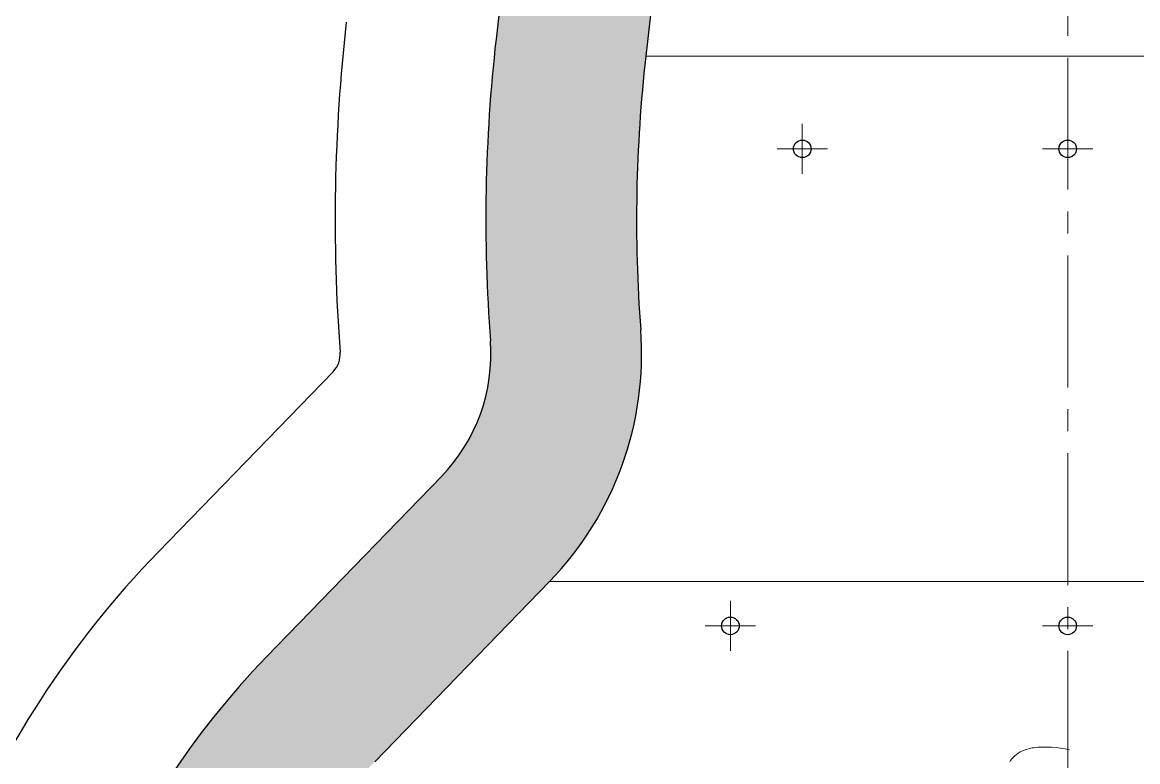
# Model space of a CAD drawing. Extents: x -235 to 974, y -300 to 522.
# Drawn here: x 271.64 to 316.04, y 212.06 to 241.51 of the extents above; entities that cross this region are included whole.
import ezdxf

# ---------------------------------------------------------------- set-up
doc = ezdxf.new("R2010")
doc.units = 0
doc.header["$LTSCALE"] = 7
doc.header["$MEASUREMENT"] = 0
doc.linetypes.add('CENTER2', pattern=[1.125, 0.75, -0.125, 0.125, -0.125])
for name, color, linetype, lineweight in [('1', 1, 'CENTER2', 15), ('3', 3, 'CONTINUOUS', 30), ('8', 251, 'CONTINUOUS', 15)]:
    doc.layers.add(name, color=color, linetype=linetype, lineweight=lineweight)

msp = doc.modelspace()

# ---------------------------------------------------------------- hatches: boundary and pattern name
at = {"layer": '8'}
h = msp.add_hatch(dxfattribs=at)
h.set_pattern_fill('DOTS', color=256, scale=15)
h.set_pattern_definition([(0, (0, 0), (0.46875, 0.9375), [0, -0.9375])])
edge = h.paths.add_edge_path()
edge.add_arc((228.4310759354109, 178.2682538731646), 50.12500000000009, 359.9999999999996, 365.724810452223)
edge.add_arc((328.1810759354108, 188.268253873164), 50.12499999999985, 179.9999999999999, 185.7248104522233, ccw=False)
edge.add_line((278.056075935411, 188.2682538731641), (278.0560759354109, 193.2682538731642))
edge.add_arc((305.0560759354109, 193.2682538731645), 26.99999999999999, 152.9183612080647, 180.0000000000007, ccw=False)
edge.add_line((281.0163898358257, 205.56026315698), (273.6830069193427, 203.50204791609))
edge.add_arc((305.0560759354109, 193.2682538731646), 33, 161.933840688837, 180)
edge.add_line((272.0560759354109, 193.2682538731645), (272.056075935411, 188.2682538731642))
edge.add_arc((328.1810759354108, 188.2682538731641), 56.12499999999977, 179.9999999999999, 185.7248104522232)
edge.add_arc((228.4310759354111, 178.2682538731648), 44.12499999999986, -1.1368683772161603e-13, 5.724810452223096, ccw=False)
edge.add_line((272.5560759354109, 178.2682538731647), (272.5560759354109, 72.26825387316454))
edge.add_arc((270.4310759354109, 72.26825387316444), 2.125000000000021, -14.250032697801316, 2.6716406864579767e-12, ccw=False)
edge.add_arc((286.1810759354109, 68.26825387316445), 14.12500000000003, 165.7499673021961, 180)
edge.add_line((272.0560759354109, 68.26825387316444), (272.0560759354109, 51.63501427513906))
edge.add_line((272.0560759354109, 51.63501427513906), (277.4830002410361, 54.76825297773206))
edge.add_arc((280.081075935411, 56.26825387316453), 2.999999999999997, 111.2671640522205, 210.0000197471137, ccw=False)
edge.add_arc((299.0685759354101, 65.26825387316447), 21.01249999999912, 180, 197.1735611207986, ccw=False)
edge.add_line((278.0560759354109, 65.26825387316447), (278.0560759354109, 68.26825387316457))
edge.add_arc((286.1810759354109, 68.26825387316445), 8.12499999999998, 165.7499673021961, 179.9999999999992, ccw=False)
edge.add_arc((270.4310759354109, 72.26825387316444), 8.124999999999979, 345.7499673021968, 360.0000000000001)
edge.add_line((278.5560759354109, 72.26825387316445), (278.5560759354109, 89.49454014643698))
edge.add_spline(control_points=[(278.556075935411, 89.49454014643696), (278.3619811379663, 89.54390599227702), (277.9144600257984, 89.6196727253768), (277.3954447686904, 89.58316406112658), (277.122866298131, 89.5665202708576)], knot_values=[1.064272518399992, 1.064272518399992, 1.064272518399992, 1.064272518399992, 1.65973339260108, 2.37323578365356, 2.37323578365356, 2.37323578365356, 2.37323578365356], degree=3, periodic=0)
edge.add_spline(control_points=[(277.122866298131, 89.5665202708576), (276.62212311393, 89.53594461857163), (275.4078007574795, 89.48489585582922), (276.0809123079926, 92.47528056018366), (275.8916871901636, 93.97771431656251), (275.6332791213345, 96.13203678223823), (276.5579373644987, 95.85961306783022), (277.1635663711107, 95.71455700923586)], knot_values=[2.37323578365356, 2.37323578365356, 2.37323578365356, 2.37323578365356, 3.683982954908346, 5.789738561323501, 8.897583544937163, 9.667117092186864, 11.11899205011394, 11.11899205011394, 11.11899205011394, 11.11899205011394], degree=3, periodic=0)
edge.add_spline(control_points=[(277.1635663711107, 95.71455700923586), (277.2980389153139, 95.6823490782446), (277.8096750106557, 95.5660496867027), (278.2526160719677, 95.5576533774748), (278.5560759354109, 95.58760591977315)], knot_values=[11.11899205011394, 11.11899205011394, 11.11899205011394, 11.11899205011394, 11.44136320031615, 12.34495878185577, 12.34495878185577, 12.34495878185577, 12.34495878185577], degree=3, periodic=0)
edge.add_line((278.5560759354109, 95.58760591977317), (278.5560759354109, 178.2682538731642))
h.paths.add_polyline_path([(296.2560760043713, 229.2682529608855, -0.0470548292995615), (296.4585859261689, 240.158972781558), (300.0000286788364, 271.4682538731645), (290.6033028270531, 271.4682538731644, -0.4476012092492283), (293.5842936896001, 268.1310692391561), (290.4966042010749, 240.8333420495743, 0.04705482929956066), (290.2731449770223, 228.8159960405566, -0.2144977486971316), (288.3197173723802, 223.4167407134158), (281.3589711354475, 216.2344730678763, 0.1140969080074179), (273.6830069193427, 203.50204791609), (281.0163898358257, 205.56026315698, -0.07440503149467609), (285.6675356445317, 212.0587968506559), (292.6282818814645, 219.2410644961955, 0.2144977486971316)])
h.paths.add_polyline_path([(277.3373905114356, 57.1101865400215), (277.3373905114356, 66.49590082573579), (272.8373905114356, 66.49590082573579), (272.8373905114356, 57.1101865400215)], flags=25)
h.paths.add_polyline_path([(297.9797214906927, 259.8291689326168), (299.0182698933283, 269.5021477528251), (294.5439845359632, 269.9825335778327), (293.5054361333277, 260.3095547576244)], flags=24)

# ---------------------------------------------------------------- linework, layer by layer
at = {"layer": '1'}
for p, q in [((313.256075935411, 279.4682538731645), (313.256075935411, 25.81825387316434)), ((302.6884756047688, 237.4682538731645), (302.6884756047688, 235.4682538731645)), ((301.6884756047688, 236.4682538731645), (303.6884756047688, 236.4682538731645)), ((312.2560759354109, 236.4682538731645), (314.2560759354109, 236.4682538731645)), ((299.827084709776, 218.4682538731645), (299.827084709776, 216.4682538731645)), ((298.827084709776, 217.4682538731645), (300.827084709776, 217.4682538731645)), ((312.2560759354109, 217.4682538731645), (314.2560759354109, 217.4682538731645))]:
    msp.add_line(p, q, dxfattribs=at)
at = {"layer": '3'}
for p, q in [((300.656075935411, 277.2682538731645), (296.458585926169, 240.1589727815581)), ((293.5842936896002, 268.1310692391561), (290.496604201075, 240.8333420495746)), ((284.0111528632959, 227.5924169306362), (277.0504066263629, 220.4101492850964)), ((288.3197173723802, 223.4167407134159), (281.3589711354472, 216.2344730678761)), ((292.6282818814645, 219.2410644961956), (285.6675356445315, 212.0587968506558))]:
    msp.add_line(p, q, dxfattribs=at)
for centre in [(302.6884756047688, 236.4682538731645), (313.2560759354109, 236.4682538731645), (299.827084709776, 217.4682538731645), (313.2560759354109, 217.4682538731645)]:
    msp.add_circle(centre, 0.35, dxfattribs=at)
for centre, radius, start, end in [((354.091075935411, 233.6400698573985), 70.00000000000003, 173.5466117133737, 184.3228345815278), ((354.091075935411, 233.6400698573985), 64.00000000000003, 173.5466117133737, 184.3228345815278), ((354.091075935411, 233.6400698573985), 58.00000000000003, 173.5466117133737, 184.3228345815278), ((283.2930587784485, 228.2883629668396), 13, 315.8973479147714, 4.322839517520578), ((283.2930587784485, 228.2883629668396), 7, 315.8973479147714, 4.322839517520578), ((283.2930587784485, 228.2883629668396), 1, 315.8973479147714, 4.322839517520578), ((305.0560759354109, 193.2682538731645), 39, 135.8973479147714, 180), ((305.0560759354109, 193.2682538731645), 33, 135.8973479147714, 180)]:
    msp.add_arc(centre, radius, start, end, dxfattribs=at)
at = {"layer": '8', "lineweight": 13}
for p, q in [((327.9972563553329, 240.1589582188676), (296.4585905838485, 240.1589582188676)), ((331.3586607742782, 219.2410505040239), (292.6282835770126, 219.2410505040239))]:
    msp.add_line(p, q, dxfattribs=at)
msp.add_lwpolyline([(311.8943510818954, 212.6144025548051), (311.8346281815047, 212.6061628087114), (311.775363044786, 212.5954816563676), (311.6904326248641, 212.5757367833207), (311.6076689529891, 212.5512311680864), (311.527316169786, 212.5220563633989), (311.4494963455672, 212.4882734044145), (311.3672819900985, 212.4460675938676), (311.2893400955672, 212.3988569005082), (311.2162199783797, 212.347038052852), (311.1483183670516, 212.2909162266801), (311.0861235428329, 212.2309186680864), (311.0300932693954, 212.1674115880082), (310.9805937576766, 212.1007917149614)], dxfattribs=at)
for centre, radius, start, end in [((312.3856230545516, 208.4614484532426), 4.181809609967593, 76.98649089017468, 96.74644672507584), ((311.2091093826766, 211.9452741368364), 0.2764015808013426, 145.759201190171, 155.7476288512643)]:
    msp.add_arc(centre, radius, start, end, dxfattribs=at)

doc.saveas('drawing.dxf')
